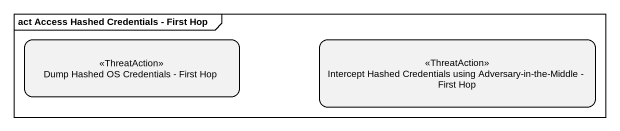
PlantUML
@startuml
mainframe act Access Hashed Credentials - First Hop
hide empty description
state "Dump Hashed OS Credentials - First Hop" as Dump_Hashed_OS_Credentials <<ThreatAction>>
state "Intercept Hashed Credentials using Adversary-in-the-Middle - First Hop" as Intercept_Hashed <<ThreatAction>>
@enduml
